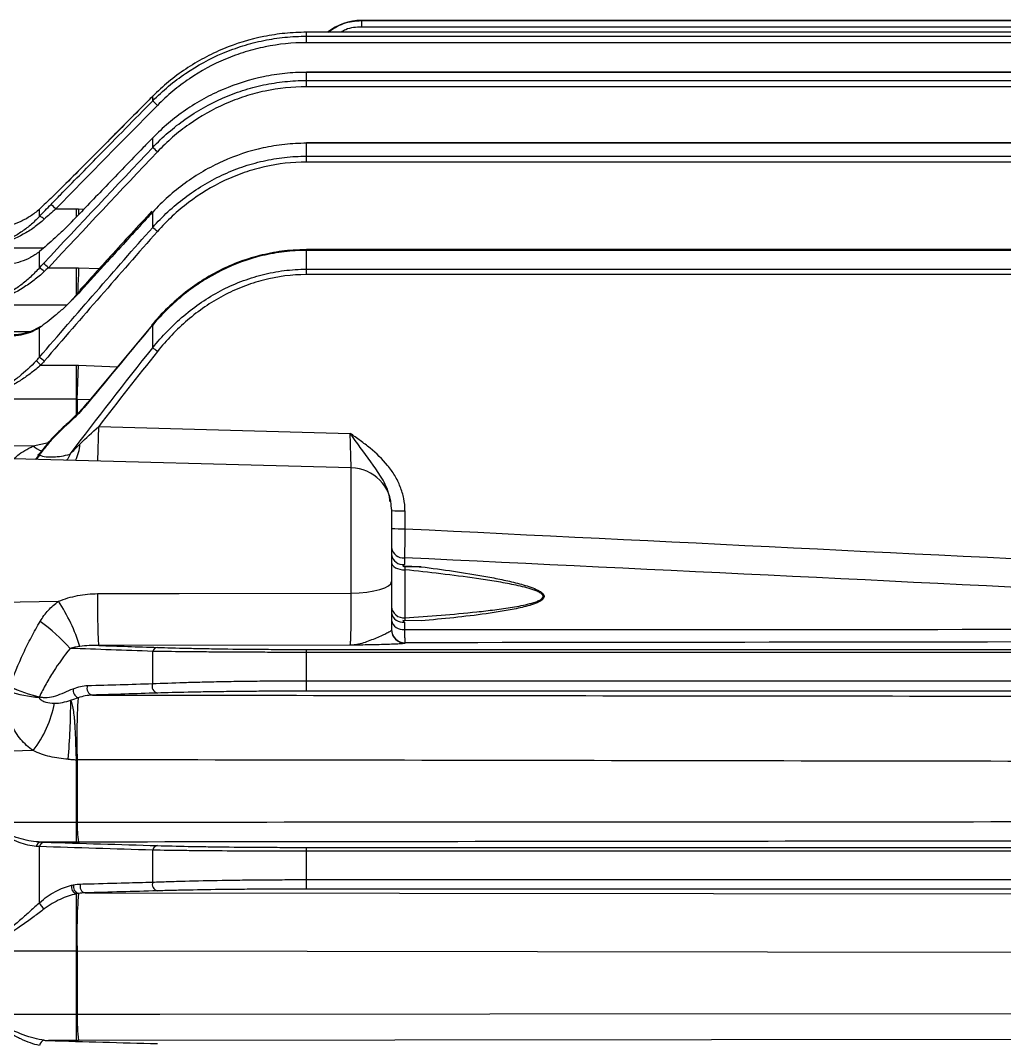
# Paper-space layout '_Back' of a CAD drawing. Header units: inches. Extents: x -13.8 to 10.2, y -6.3 to 9.3.
# Drawn here: x -5.754 to -1.227, y 1.938 to 6.63 of the extents above; entities that cross this region are included whole.
import ezdxf

# ---------------------------------------------------------------- set-up
doc = ezdxf.new("R2010")
doc.units = ezdxf.units.IN
doc.header["$MEASUREMENT"] = 0

psp = doc.layouts.new('_Back')

# ---------------------------------------------------------------- linework, layer by layer
at = {"color": 7, "linetype": 'Continuous', "lineweight": 25}
for p, q in [((-0.4673, 6.63), (-4.185, 6.63)), ((-4.185, 6.63), (-4.185, 6.5995)), ((-4.185, 6.6297), (-0.5246, 6.6297)), ((4.4384, 6.5756), (-4.4384, 6.5756)), ((-4.4384, 6.5274), (-4.4384, 6.5756)), ((4.4384, 6.5754), (-4.4384, 6.5754)), ((-0.5246, 6.5995), (-4.185, 6.5995)), ((-4.4384, 6.5572), (4.4384, 6.5572)), ((4.4384, 6.5274), (-4.4384, 6.5274)), ((4.4384, 6.3922), (-4.4384, 6.3922)), ((-4.4384, 6.3248), (-4.4384, 6.3922)), ((4.4384, 6.391), (-4.4384, 6.391)), ((-4.4384, 6.3537), (4.4384, 6.3537)), ((4.4384, 6.3248), (-4.4384, 6.3248)), ((-5.1454, 6.281), (-5.5446, 5.8797)), ((-5.1455, 6.2812), (-5.4249, 6.0002)), ((-5.1455, 6.2811), (-5.1456, 6.2812)), ((-5.1455, 6.2599), (-5.1455, 6.2811)), ((-5.1455, 6.0457), (-5.1455, 6.0895)), ((4.4384, 6.0675), (-4.4384, 6.0675)), ((-4.4384, 5.9784), (-4.4384, 6.0675)), ((4.4384, 6.0649), (-4.4384, 6.0649)), ((-4.4384, 6.0056), (4.4384, 6.0056)), ((4.4384, 5.9784), (-4.4384, 5.9784)), ((-5.5446, 5.8796), (-5.5447, 5.8798)), ((-5.6663, 5.7284), (-5.6663, 5.762)), ((-5.591, 5.7633), (-5.4972, 5.7633)), ((-5.1455, 5.6782), (-5.1455, 5.7485)), ((-5.5111, 5.7121), (-5.5194, 5.7035)), ((-5.5191, 5.7028), (-5.5194, 5.7034)), ((-5.6663, 5.4917), (-5.6663, 5.5668)), ((4.4384, 5.577), (-4.4384, 5.577)), ((-4.4384, 5.4608), (-4.4384, 5.577)), ((4.4384, 5.572), (-4.4384, 5.572)), ((-5.6253, 5.4925), (-5.4972, 5.4925)), ((-4.4384, 5.4857), (4.4384, 5.4857)), ((4.4384, 5.4608), (-4.4384, 5.4608)), ((-5.5097, 5.3532), (-5.5191, 5.3436)), ((-5.479, 5.386), (-5.5017, 5.3613)), ((-5.4788, 5.3857), (-5.4787, 5.3857)), ((-5.6663, 5.0812), (-5.6663, 5.2167)), ((-5.1467, 5.2305), (-5.4464, 4.8701)), ((-5.1455, 5.1244), (-5.1455, 5.2291)), ((-5.6605, 5.0451), (-5.4972, 5.0451)), ((-5.4972, 5.0451), (-5.4972, 4.8178)), ((-5.4928, 4.8872), (-5.4862, 5.0449)), ((-5.4972, 4.8873), (-5.844, 4.8873)), ((-5.447, 4.8706), (-5.4629, 4.8525)), ((-5.3939, 4.762), (-4.237, 4.7307)), ((-4.232, 4.5729), (-5.844, 4.6151)), ((-5.6663, 4.6309), (-5.6663, 4.6314)), ((-4.047, 4.3829), (-4.047, 4.0497)), ((-3.985, 4.3743), (-3.985, 4.292)), ((-3.9872, 4.1585), (-3.9872, 4.1271)), ((-3.9107, 4.1174), (-3.9949, 4.1195)), ((-3.985, 4.1031), (-3.985, 3.8822)), ((-5.844, 3.9544), (-5.579, 3.9585)), ((-3.9107, 3.8686), (-3.9949, 3.8707)), ((-3.9872, 3.8622), (-3.9872, 3.8283)), ((-4.237, 3.7562), (-5.3939, 3.7554)), ((-3.985, 3.7677), (-3.985, 3.7655)), ((-5.1455, 3.5798), (-5.1455, 3.7282)), ((-4.4384, 3.5452), (-4.4384, 3.7371)), ((-4.4384, 3.7371), (4.4384, 3.7371)), ((4.4384, 3.7235), (-4.4384, 3.7235)), ((-4.4384, 3.593), (4.4384, 3.593)), ((-5.6663, 3.5184), (-5.6663, 3.5192)), ((4.4384, 3.5452), (-4.4384, 3.5452)), ((-5.4972, 3.2296), (-5.4972, 2.8511)), ((-5.4928, 3.2296), (-5.4928, 2.943)), ((-5.844, 2.943), (-5.4972, 2.943)), ((-5.6663, 2.5721), (-5.6663, 2.8303)), ((-5.4972, 2.8511), (-5.6605, 2.8511)), ((-4.4384, 2.6349), (-4.4384, 2.8266)), ((-4.4384, 2.8266), (4.4384, 2.8266)), ((-5.1455, 2.6671), (-5.1455, 2.8137)), ((4.4384, 2.8088), (-4.4384, 2.8088)), ((-4.4384, 2.6784), (4.4384, 2.6784)), ((4.4384, 2.6349), (-4.4384, 2.6349)), ((-5.4972, 2.6124), (-5.4972, 1.9381)), ((-5.4558, 2.6173), (-0.4122, 2.6123)), ((-5.4972, 2.3492), (-5.844, 2.3492)), ((-5.4928, 2.3492), (-5.4928, 2.0595)), ((-5.844, 2.0594), (-5.4972, 2.0594)), ((-5.4972, 1.9381), (-5.6253, 1.9381)), ((-0.4122, 1.9431), (-5.4862, 1.9381))]:
    psp.add_line(p, q, dxfattribs=at)
at = {"color": 8, "linetype": 'Continuous', "lineweight": 25}
for p, q in [((-5.4972, 5.7633), (-5.4972, 5.7246)), ((-5.4862, 5.7631), (-5.4872, 5.7351)), ((-5.4862, 5.7631), (-5.4617, 5.7622)), ((-5.6488, 5.5823), (-5.844, 5.5823)), ((-5.4972, 5.4925), (-5.4972, 5.3651)), ((-5.4862, 5.4923), (-5.3906, 5.4887)), ((-5.5411, 5.3203), (-5.844, 5.3203)), ((-5.844, 5.1989), (-5.7099, 5.1989)), ((-5.4862, 5.0449), (-5.3073, 5.0374)), ((-5.4928, 4.8872), (-5.4928, 4.8221)), ((-5.4343, 4.8848), (-5.4928, 4.8872)), ((-5.3983, 4.6034), (-5.3939, 4.762)), ((-5.6951, 4.6735), (-5.6243, 4.6893)), ((-4.232, 3.9966), (-4.232, 4.5729))]:
    psp.add_line(p, q, dxfattribs=at)
at = {"color": 7, "linetype": 'Continuous', "lineweight": 25, "flags": 128}
for points in [[(-5.1455, 5.7485), (-5.1464, 5.7495), (-5.1464, 5.7496)], [(-5.5106, 5.7115), (-5.511, 5.712), (-5.511, 5.712)], [(-5.5191, 5.3412), (-5.5194, 5.343), (-5.5191, 5.3435)], [(-5.1455, 5.2291), (-5.1471, 5.2306), (-5.1473, 5.231)], [(-5.844, 4.6759), (-5.7939, 4.6751), (-5.6951, 4.6735)], [(-4.047, 4.1368), (-4.0458, 4.1303), (-4.0423, 4.1239), (-4.0366, 4.1181), (-4.0288, 4.113), (-4.0194, 4.1088), (-4.0087, 4.1057), (-3.9971, 4.1037), (-3.985, 4.1031)], [(-4.232, 3.9966), (-4.1957, 3.9979), (-4.1609, 4.001), (-4.1289, 4.006), (-4.1009, 4.0126), (-4.078, 4.0206), (-4.061, 4.0297), (-4.0505, 4.0395), (-4.047, 4.0497)], [(-5.3989, 3.9936), (-5.023, 3.9946), (-4.232, 3.9966)], [(-5.6951, 3.2719), (-5.7939, 3.2696), (-5.844, 3.2684)], [(-0.4188, 2.3419), (-0.7985, 2.3425), (-2.3174, 2.3447), (-5.4928, 2.3492)], [(-5.4928, 2.0595), (-5.1131, 2.0597), (-3.5942, 2.0605), (-0.4188, 2.0622)]]:
    psp.add_lwpolyline(points, dxfattribs=at)
at = {"color": 8, "linetype": 'Continuous', "lineweight": 25, "flags": 128}
for points in [[(-5.4862, 5.4923), (-5.4872, 5.4646), (-5.4883, 5.4376), (-5.4893, 5.4118), (-5.4902, 5.3879), (-5.4908, 5.3715)], [(-5.5094, 5.351), (-5.5098, 5.3526), (-5.5096, 5.3531)], [(-5.4777, 5.3845), (-5.4787, 5.3856), (-5.4788, 5.3857)], [(-5.4449, 4.8685), (-5.4466, 4.8701), (-5.4469, 4.8705)], [(-5.5112, 4.797), (-5.5115, 4.7998), (-5.5108, 4.8017), (-5.5106, 4.8019)], [(-5.6672, 4.6318), (-5.6808, 4.6159), (-5.6856, 4.6109)], [(-5.6668, 4.6308), (-5.6798, 4.6144), (-5.683, 4.6109)], [(-5.6663, 4.6309), (-5.6793, 4.6144), (-5.6826, 4.6108)], [(-5.5256, 4.6351), (-5.5364, 4.6144), (-5.5412, 4.6071)]]:
    psp.add_lwpolyline(points, dxfattribs=at)
at = {"color": 7, "linetype": 'Continuous', "lineweight": 25}
for centre, radius, start, end in [((-4.185, 6.38), 0.25, 90, 128.5122), ((-5.4894, 5.8763), 0.5152, 44.7625, 48.1268), ((-5.5481, 5.5846), 0.6121, 46.0875, 48.8715), ((-5.9632, 5.3928), 0.5251, 44.8688, 48.1654), ((-5.6763, 5.6865), 0.043, 42.1752, 76.5959), ((-5.5925, 5.1356), 0.703, 48.1596, 50.515), ((-5.7336, 5.3822), 0.1286, 46.044, 58.4264), ((-6.06, 5.0357), 0.6306, 46.4268, 49.1169), ((-5.6549, 5.2128), 0.012, 124.9567, 161.1857), ((-5.6125, 4.4965), 0.7825, 51.332, 53.3595), ((-6.1223, 4.5139), 0.7279, 48.9593, 51.209), ((-6.2069, 4.4806), 0.7856, 45.9319, 47.9976), ((-5.675, 4.6122), 0.021, 65.613, 68.2412), ((-4.237, 4.3829), 0.19, 0, 88.5), ((-4.0005, 4.9677), 0.5935, 265.5056, 271.4954), ((-4.0005, 4.8853), 0.5935, 265.5056, 271.4954), ((-3.9927, 4.2133), 0.0551, 189.6293, 275.7671), ((-3.9928, 4.1818), 0.055, 189.8945, 275.9202), ((-2.906, 3.9259), 2.4938, 178.4445, 183.922), ((-6.2527, 3.5119), 0.8083, 17.1761, 33.5427), ((-3.9896, 3.9397), 0.0577, 185.4475, 274.5677), ((-3.9939, 3.916), 0.0543, 192.2595, 277.1768), ((-6.1471, 3.1932), 0.829, 41.4372, 54.2703), ((-3.9941, 3.8821), 0.0542, 192.5788, 277.3321), ((-3.985, 3.8296), 0.062, 180.0098, 270.0098), ((-3.985, 3.8275), 0.062, 180.0098, 270.0098), ((-5.1212, 3.7211), 0.0253, 95.3814, 163.6921), ((-5.505, 4.2024), 0.702, 244.9935, 256.7173), ((-5.4161, 3.5579), 0.0316, 155.5428, 257.4691), ((-5.1166, 3.5672), 0.0315, 156.4409, 257.1833), ((-5.6181, 4.121), 0.6067, 251.7756, 265.3609), ((-5.506, 4.1994), 0.6996, 244.9674, 256.7123), ((-5.4715, 3.5504), 0.0401, 171.7155, 244.386), ((-6.1114, 3.5897), 0.5238, 322.6434, 348.9833), ((-5.6325, 3.5034), 0.037, 156.0156, 159.6613), ((-9.2723, 3.5361), 3.7505, 355.3531, 359.497), ((-2.4532, 3.3296), 3.0413, 176.5195, 181.8841), ((-5.0311, 2.9301), 0.4619, 178.3944, 189.8525), ((-5.6571, 2.8268), 0.0245, 97.9517, 169.2924), ((-5.6413, 2.8253), 0.0254, 96.8556, 168.8127), ((-5.1202, 2.8096), 0.0256, 97.4655, 170.7731), ((-5.4835, 2.6459), 0.0362, 169.7379, 247.7923), ((-5.4752, 2.647), 0.035, 167.8222, 249.7695), ((-5.4485, 2.6475), 0.0311, 160.3189, 256.3024), ((-5.1162, 2.657), 0.031, 160.9758, 256.212), ((-2.9292, 2.4286), 2.5649, 175.8498, 181.7729), ((-5.6095, 2.5929), 0.0605, 200.1201, 234.7683), ((-4.7551, 2.0389), 0.738, 178.4022, 187.8513), ((-5.6381, 1.9116), 0.0285, 102.7311, 171.3892)]:
    psp.add_arc(centre, radius, start, end, dxfattribs=at)
at = {"color": 8, "linetype": 'Continuous', "lineweight": 25}
for centre, radius, start, end in [((-5.6304, 4.7365), 0.0903, 224.26, 253.9447), ((-5.6726, 4.6923), 0.1925, 333.3755, 356.664)]:
    psp.add_arc(centre, radius, start, end, dxfattribs=at)
for points, knots in [([(-4.3399, 6.5756), (-4.3166, 6.5911), (-4.2696, 6.6223), (-4.2134, 6.6272), (-4.185, 6.6297)], [0, 0, 0, 0, 0.49581, 1, 1, 1, 1]), ([(-4.185, 6.5995), (-4.2102, 6.5983), (-4.2435, 6.5967), (-4.2714, 6.5798), (-4.2783, 6.5756)], [0, 0, 0, 0, 0.755304, 1, 1, 1, 1]), ([(-4.2326, 4.5729), (-4.2328, 4.5797), (-4.2333, 4.5967), (-4.2346, 4.6433), (-4.2359, 4.692), (-4.2368, 4.7219), (-4.237, 4.7307)], [0, 0, 0, 0, 0.215754, 0.539641, 0.863741, 1, 1, 1, 1]), ([(-4.0539, 4.417), (-4.0556, 4.4303), (-4.0609, 4.4722), (-4.1092, 4.5574), (-4.1659, 4.6321), (-4.2105, 4.6937), (-4.2246, 4.7134), (-4.2319, 4.7236), (-4.235, 4.7279), (-4.2363, 4.7298), (-4.2369, 4.7306), (-4.237, 4.7307)], [0, 0, 0, 0, 0.107974, 0.341185, 0.785829, 0.891302, 0.955878, 0.981464, 0.992171, 0.998514, 1, 1, 1, 1]), ([(-5.7835, 4.6135), (-5.7781, 4.6191), (-5.7593, 4.6387), (-5.7219, 4.659), (-5.6951, 4.6735)], [0, 0, 0, 0, 0.283495, 1, 1, 1, 1]), ([(-5.6572, 4.6484), (-5.6592, 4.6458), (-5.6624, 4.6417), (-5.6654, 4.6366), (-5.667, 4.6335), (-5.6671, 4.6322), (-5.6672, 4.6318)], [0, 0, 0, 0, 0.445691, 0.72127, 0.896518, 1, 1, 1, 1])]:
    psp.add_open_spline(points, degree=3, knots=knots, dxfattribs=at)
at = {"color": 7, "linetype": 'Continuous', "lineweight": 25}
for points, knots in [([(-4.4384, 6.5754), (-4.4713, 6.5754), (-4.5042, 6.5737), (-4.5696, 6.5672), (-4.6021, 6.5623), (-4.6979, 6.5431), (-4.76, 6.5242), (-4.8505, 6.4867), (-4.8804, 6.4725), (-4.9382, 6.4415), (-4.9663, 6.4246), (-5.0209, 6.388), (-5.0473, 6.3683), (-5.098, 6.3265), (-5.1223, 6.3044), (-5.1455, 6.2811)], [0, 0, 0, 0, 0.125, 0.125, 0.25, 0.25, 0.5, 0.5, 0.625, 0.625, 0.75, 0.75, 0.875, 0.875, 1, 1, 1, 1]), ([(-5.1455, 6.2599), (-5.1224, 6.2834), (-5.0981, 6.3057), (-5.0475, 6.3479), (-5.0212, 6.3677), (-4.9401, 6.4228), (-4.883, 6.4538), (-4.7926, 6.492), (-4.7615, 6.5034), (-4.6987, 6.5228), (-4.6668, 6.531), (-4.6023, 6.5441), (-4.5697, 6.549), (-4.5042, 6.5556), (-4.4714, 6.5572), (-4.4384, 6.5572)], [0, 0, 0, 0, 0.125, 0.125, 0.25, 0.25, 0.5, 0.5, 0.625, 0.625, 0.75, 0.75, 0.875, 0.875, 1, 1, 1, 1]), ([(-4.4384, 6.5274), (-4.5025, 6.5274), (-4.5656, 6.521), (-4.6586, 6.5022), (-4.6893, 6.4944), (-4.7502, 6.4756), (-4.7805, 6.4646), (-4.8684, 6.4276), (-4.9239, 6.3974), (-5.0028, 6.3439), (-5.0283, 6.3246), (-5.0775, 6.2836), (-5.1011, 6.2619), (-5.1236, 6.2391)], [0, 0, 0, 0, 0.25, 0.25, 0.375, 0.375, 0.5, 0.5, 0.75, 0.75, 0.875, 0.875, 1, 1, 1, 1]), ([(-4.4384, 6.391), (-4.4715, 6.391), (-4.5045, 6.3894), (-4.5702, 6.3826), (-4.6029, 6.3776), (-4.6991, 6.3578), (-4.7613, 6.3383), (-4.8518, 6.2997), (-4.8816, 6.2851), (-4.9394, 6.2533), (-4.9674, 6.2359), (-5.0218, 6.1985), (-5.0481, 6.1784), (-5.0984, 6.1358), (-5.1225, 6.1133), (-5.1455, 6.0895)], [0, 0, 0, 0, 0.125, 0.125, 0.25, 0.25, 0.5, 0.5, 0.625, 0.625, 0.75, 0.75, 0.875, 0.875, 1, 1, 1, 1]), ([(-5.1455, 6.0457), (-5.1226, 6.0697), (-5.0987, 6.0926), (-5.0486, 6.136), (-5.0224, 6.1565), (-4.9416, 6.2135), (-4.8846, 6.2458), (-4.7943, 6.2855), (-4.7633, 6.2973), (-4.7002, 6.3177), (-4.6682, 6.3262), (-4.6033, 6.3399), (-4.5704, 6.3451), (-4.5047, 6.3519), (-4.4716, 6.3537), (-4.4384, 6.3537)], [0, 0, 0, 0, 0.125, 0.125, 0.25, 0.25, 0.5, 0.5, 0.625, 0.625, 0.75, 0.75, 0.875, 0.875, 1, 1, 1, 1]), ([(-4.4384, 6.3248), (-4.503, 6.3248), (-4.5664, 6.318), (-4.6599, 6.2983), (-4.6908, 6.2901), (-4.7367, 6.2754), (-4.752, 6.27), (-4.7821, 6.2586), (-4.7969, 6.2525), (-4.8701, 6.2204), (-4.9255, 6.189), (-5.004, 6.1335), (-5.0295, 6.1135), (-5.0781, 6.0713), (-5.1014, 6.049), (-5.1236, 6.0256)], [0, 0, 0, 0, 0.25, 0.25, 0.375, 0.375, 0.4375, 0.4375, 0.5, 0.5, 0.75, 0.75, 0.875, 0.875, 1, 1, 1, 1]), ([(-5.613, 5.784), (-5.5985, 5.7988), (-5.584, 5.8135), (-5.5695, 5.8283), (-5.5117, 5.8873), (-5.4538, 5.9463), (-5.3958, 6.0052), (-5.3124, 6.0902), (-5.229, 6.1751), (-5.1455, 6.2599)], [0, 0, 0, 0, 0.0015748, 0.0015748, 0.0015748, 0.007874, 0.007874, 0.007874, 0.01694689, 0.01694689, 0.01694689, 0.01694689]), ([(-5.1455, 6.2811), (-5.1601, 6.2664), (-5.1746, 6.2518), (-5.1892, 6.2371), (-5.2475, 6.1785), (-5.3058, 6.1199), (-5.364, 6.0613), (-5.4242, 6.0007), (-5.4844, 5.9402), (-5.5446, 5.8796)], [0, 0, 0, 0, 0.0015748, 0.0015748, 0.0015748, 0.007874, 0.007874, 0.007874, 0.01438061, 0.01438061, 0.01438061, 0.01438061]), ([(-5.1455, 6.0895), (-5.1599, 6.0747), (-5.1742, 6.0598), (-5.1886, 6.045), (-5.2461, 5.9856), (-5.3035, 5.9261), (-5.3609, 5.8667), (-5.4109, 5.815), (-5.4608, 5.7632), (-5.5106, 5.7115)], [0, 0, 0, 0, 0.0015748, 0.0015748, 0.0015748, 0.007874, 0.007874, 0.007874, 0.01335208, 0.01335208, 0.01335208, 0.01335208]), ([(-4.4384, 6.0649), (-4.4718, 6.0649), (-4.5051, 6.0631), (-4.5714, 6.0559), (-4.6044, 6.0505), (-4.7014, 6.0294), (-4.7639, 6.0087), (-4.8543, 5.9679), (-4.8841, 5.9526), (-4.9417, 5.9191), (-4.9696, 5.9009), (-5.0506, 5.842), (-5.1002, 5.7976), (-5.1455, 5.7485)], [0, 0, 0, 0, 0.125, 0.125, 0.25, 0.25, 0.5, 0.5, 0.625, 0.625, 0.75, 0.75, 1, 1, 1, 1]), ([(-5.1455, 5.6782), (-5.1232, 5.7033), (-5.0997, 5.7273), (-5.0506, 5.7728), (-5.0248, 5.7944), (-4.9446, 5.855), (-4.8878, 5.8895), (-4.7975, 5.932), (-4.7665, 5.9447), (-4.7029, 5.9666), (-4.6707, 5.9759), (-4.6051, 5.9907), (-4.572, 5.9963), (-4.5055, 6.0038), (-4.472, 6.0056), (-4.4384, 6.0056)], [0, 0, 0, 0, 0.125, 0.125, 0.25, 0.25, 0.5, 0.5, 0.625, 0.625, 0.75, 0.75, 0.875, 0.875, 1, 1, 1, 1]), ([(-4.4384, 5.9784), (-4.5039, 5.9784), (-4.5681, 5.971), (-4.6625, 5.9496), (-4.6937, 5.9407), (-4.7555, 5.9193), (-4.7856, 5.907), (-4.8734, 5.8655), (-4.9286, 5.8319), (-5.0065, 5.7727), (-5.0315, 5.7516), (-5.0792, 5.7072), (-5.1019, 5.6839), (-5.1236, 5.6594)], [0, 0, 0, 0, 0.25, 0.25, 0.375, 0.375, 0.5, 0.5, 0.75, 0.75, 0.875, 0.875, 1, 1, 1, 1]), ([(-5.5446, 5.8796), (-5.5653, 5.8588), (-5.586, 5.8383), (-5.6267, 5.799), (-5.6467, 5.7801), (-5.6663, 5.762)], [0, 0, 0, 0, 0.5, 0.5, 1, 1, 1, 1]), ([(-5.6663, 5.762), (-5.6798, 5.7497), (-5.6936, 5.739), (-5.7222, 5.7203), (-5.7369, 5.7123), (-5.767, 5.6986), (-5.7823, 5.6929), (-5.813, 5.6839), (-5.8284, 5.6804), (-5.844, 5.678)], [0, 0, 0, 0, 0.25, 0.25, 0.5, 0.5, 0.75, 0.75, 1, 1, 1, 1]), ([(-5.6663, 5.7284), (-5.6798, 5.7139), (-5.6936, 5.7007), (-5.7222, 5.6765), (-5.7369, 5.6655), (-5.767, 5.6454), (-5.7823, 5.6363), (-5.813, 5.6204), (-5.8284, 5.6134), (-5.844, 5.6073)], [0, 0, 0, 0, 0.25, 0.25, 0.5, 0.5, 0.75, 0.75, 1, 1, 1, 1]), ([(-5.1492, 5.7522), (-5.2128, 5.6835), (-5.3243, 5.5629), (-5.4341, 5.4406), (-5.4814, 5.3881)], [0, 0, 0, 0, 0.569846, 1, 1, 1, 1]), ([(-5.1455, 5.7485), (-5.1595, 5.7333), (-5.1734, 5.7181), (-5.1874, 5.7028), (-5.2432, 5.6419), (-5.299, 5.5809), (-5.3547, 5.5198), (-5.3957, 5.4748), (-5.4368, 5.4297), (-5.4777, 5.3845)], [0, 0, 0, 0, 0.0015748, 0.0015748, 0.0015748, 0.00787401, 0.00787401, 0.00787401, 0.0125202, 0.0125202, 0.0125202, 0.0125202]), ([(-5.6444, 5.7154), (-5.6595, 5.7015), (-5.6752, 5.6889), (-5.7074, 5.6659), (-5.7239, 5.6556), (-5.7747, 5.6274), (-5.8091, 5.613), (-5.844, 5.6021)], [0, 0, 0, 0, 0.25, 0.25, 0.5, 0.5, 1, 1, 1, 1]), ([(-5.5191, 5.7028), (-5.5314, 5.6901), (-5.5439, 5.6777), (-5.5688, 5.6534), (-5.5813, 5.6415), (-5.6184, 5.6073), (-5.6426, 5.5861), (-5.6663, 5.5668)], [0, 0, 0, 0, 0.25, 0.25, 0.5, 0.5, 1, 1, 1, 1]), ([(-5.6663, 5.5668), (-5.6798, 5.556), (-5.6936, 5.547), (-5.7222, 5.5318), (-5.7369, 5.5256), (-5.767, 5.5157), (-5.7823, 5.512), (-5.813, 5.5068), (-5.8284, 5.5053), (-5.844, 5.5049)], [0, 0, 0, 0, 0.25, 0.25, 0.5, 0.5, 0.75, 0.75, 1, 1, 1, 1]), ([(-4.4384, 5.5741), (-4.4587, 5.5742), (-4.5139, 5.5745), (-4.6038, 5.5612), (-4.7062, 5.5357), (-4.8051, 5.4978), (-4.8982, 5.4485), (-4.9861, 5.3886), (-5.0674, 5.3178), (-5.1222, 5.2635), (-5.1466, 5.2312), (-5.1488, 5.2283)], [0, 0, 0, 0, 0.074557, 0.202841, 0.332069, 0.46165, 0.590862, 0.718238, 0.851058, 0.986969, 1, 1, 1, 1]), ([(-4.4384, 5.572), (-4.4724, 5.572), (-4.5063, 5.57), (-4.5737, 5.562), (-4.6073, 5.556), (-4.7058, 5.5324), (-4.7686, 5.5094), (-4.8439, 5.4722), (-4.8588, 5.4643), (-4.8883, 5.4477), (-4.9029, 5.4389), (-4.9459, 5.4115), (-4.9735, 5.3917), (-5.0532, 5.3283), (-5.1016, 5.281), (-5.1455, 5.2291)], [0, 0, 0, 0, 0.125, 0.125, 0.25, 0.25, 0.5, 0.5, 0.5625, 0.5625, 0.625, 0.625, 0.75, 0.75, 1, 1, 1, 1]), ([(-5.6663, 5.4917), (-5.6798, 5.4767), (-5.6936, 5.4627), (-5.7222, 5.4365), (-5.7369, 5.4243), (-5.767, 5.4016), (-5.7823, 5.3911), (-5.813, 5.3721), (-5.8284, 5.3635), (-5.844, 5.3558)], [0, 0, 0, 0, 0.25, 0.25, 0.5, 0.5, 0.75, 0.75, 1, 1, 1, 1]), ([(-5.6444, 5.4747), (-5.6595, 5.4603), (-5.6752, 5.447), (-5.7074, 5.4224), (-5.7239, 5.411), (-5.7747, 5.3794), (-5.8091, 5.3622), (-5.844, 5.3484)], [0, 0, 0, 0, 0.25, 0.25, 0.5, 0.5, 1, 1, 1, 1]), ([(-5.1455, 5.1244), (-5.1025, 5.1781), (-5.0551, 5.2273), (-4.9765, 5.2936), (-4.9491, 5.3145), (-4.8926, 5.3528), (-4.8634, 5.3703), (-4.8033, 5.4021), (-4.7723, 5.4163), (-4.7243, 5.4349), (-4.708, 5.4406), (-4.6752, 5.4511), (-4.6587, 5.4559), (-4.6087, 5.4686), (-4.5749, 5.475), (-4.507, 5.4835), (-4.4728, 5.4857), (-4.4384, 5.4857)], [0, 0, 0, 0, 0.25, 0.25, 0.375, 0.375, 0.5, 0.5, 0.625, 0.625, 0.6875, 0.6875, 0.75, 0.75, 0.875, 0.875, 1, 1, 1, 1]), ([(-4.4384, 5.4608), (-4.5055, 5.4608), (-4.5711, 5.4524), (-4.6513, 5.4318), (-4.6673, 5.4272), (-4.699, 5.417), (-4.7148, 5.4114), (-4.7615, 5.3932), (-4.7917, 5.3793), (-4.8501, 5.3482), (-4.8784, 5.331), (-4.9333, 5.2934), (-4.9599, 5.273), (-5.0361, 5.208), (-5.082, 5.1599), (-5.1236, 5.1075)], [0, 0, 0, 0, 0.25, 0.25, 0.3125, 0.3125, 0.375, 0.375, 0.5, 0.5, 0.625, 0.625, 0.75, 0.75, 1, 1, 1, 1]), ([(-5.5017, 5.3613), (-5.5022, 5.3607), (-5.5048, 5.3578), (-5.5076, 5.3553), (-5.5097, 5.3533)], [0, 0, 0, 0, 0.208234, 1, 1, 1, 1]), ([(-5.5191, 5.3412), (-5.5314, 5.3288), (-5.5439, 5.3169), (-5.5688, 5.2939), (-5.5813, 5.2828), (-5.6184, 5.2515), (-5.6426, 5.2328), (-5.6663, 5.2167)], [0, 0, 0, 0, 0.25, 0.25, 0.5, 0.5, 1, 1, 1, 1]), ([(-5.6663, 5.2167), (-5.6798, 5.2078), (-5.6936, 5.2008), (-5.7222, 5.1896), (-5.7369, 5.1855), (-5.767, 5.1798), (-5.7823, 5.1782), (-5.813, 5.1772), (-5.8284, 5.1778), (-5.844, 5.1794)], [0, 0, 0, 0, 0.25, 0.25, 0.5, 0.5, 0.75, 0.75, 1, 1, 1, 1]), ([(-5.6618, 5.2227), (-5.6752, 5.2149), (-5.7034, 5.1984), (-5.7497, 5.1854), (-5.7831, 5.1836), (-5.7993, 5.1827)], [0, 0, 0, 0, 0.31714, 0.669648, 1, 1, 1, 1]), ([(-5.6812, 5.0644), (-5.7064, 5.0376), (-5.7328, 5.0135), (-5.7738, 4.9805), (-5.7878, 4.97), (-5.8158, 4.9505), (-5.8299, 4.9414), (-5.844, 4.9329)], [0, 0, 0, 0, 0.5, 0.5, 0.75, 0.75, 1, 1, 1, 1]), ([(-5.6605, 5.0451), (-5.6748, 5.0323), (-5.6893, 5.0203), (-5.719, 4.9976), (-5.7342, 4.9868), (-5.7651, 4.9665), (-5.7808, 4.9569), (-5.8123, 4.9392), (-5.8281, 4.931), (-5.844, 4.9235)], [0, 0, 0, 0, 0.25, 0.25, 0.5, 0.5, 0.75, 0.75, 1, 1, 1, 1]), ([(-5.4629, 4.8525), (-5.4688, 4.8456), (-5.4841, 4.8275), (-5.5007, 4.8119), (-5.5109, 4.8022)], [0, 0, 0, 0, 0.3838888, 1, 1, 1, 1]), ([(-5.5112, 4.797), (-5.5382, 4.771), (-5.5658, 4.7471), (-5.6058, 4.7062), (-5.6187, 4.6919), (-5.6432, 4.6624), (-5.655, 4.6471), (-5.6663, 4.6314)], [0, 0, 0, 0, 0.5, 0.5, 0.75, 0.75, 1, 1, 1, 1]), ([(-5.5109, 4.8021), (-5.517, 4.7961), (-5.5411, 4.7726), (-5.5803, 4.7377), (-5.6238, 4.6916), (-5.6467, 4.6617), (-5.657, 4.6483)], [0, 0, 0, 0, 0.123557, 0.480479, 0.766805, 1, 1, 1, 1]), ([(-3.985, 4.3743), (-3.985, 4.3935), (-3.9869, 4.4124), (-3.9924, 4.4402), (-3.9947, 4.4494), (-4.0001, 4.4676), (-4.0032, 4.4767), (-4.0138, 4.5033), (-4.0223, 4.5203), (-4.0418, 4.5529), (-4.0529, 4.5685), (-4.0889, 4.6128), (-4.1163, 4.6387), (-4.1602, 4.6747), (-4.1753, 4.6863), (-4.1983, 4.7031), (-4.206, 4.7087), (-4.2215, 4.7198), (-4.2293, 4.7253), (-4.237, 4.7307)], [0, 0, 0, 0, 0.125, 0.125, 0.1875, 0.1875, 0.25, 0.25, 0.375, 0.375, 0.5, 0.5, 0.75, 0.75, 0.875, 0.875, 0.9375, 0.9375, 1, 1, 1, 1]), ([(-5.6561, 4.651), (-5.6585, 4.6476), (-5.6645, 4.6393), (-5.672, 4.6325), (-5.6753, 4.63), (-5.6746, 4.6305), (-5.6746, 4.6305)], [0, 0, 0, 0, 0.262627, 0.655789, 0.953367, 1, 1, 1, 1]), ([(-5.5256, 4.6351), (-5.5182, 4.6428), (-5.5107, 4.6505), (-5.4957, 4.6658), (-5.4881, 4.6735), (-5.4805, 4.6811)], [0, 0, 0, 0, 0.5, 0.5, 1, 1, 1, 1]), ([(-5.6672, 4.6318), (-5.6672, 4.6316), (-5.6672, 4.6314), (-5.6672, 4.6312), (-5.6672, 4.631), (-5.6671, 4.6309), (-5.6669, 4.6308), (-5.6669, 4.6308), (-5.6668, 4.6308), (-5.6668, 4.6308)], [0, 0, 0, 0, 0.00002793779, 0.00002793779, 0.00002793779, 0.00005642103, 0.00005642103, 0.00005642103, 0.00006631819, 0.00006631819, 0.00006631819, 0.00006631819]), ([(-5.6663, 4.6309), (-5.657, 4.6273), (-5.6469, 4.6249), (-5.6254, 4.6222), (-5.614, 4.6218), (-5.5785, 4.6233), (-5.5528, 4.6278), (-5.5256, 4.6351)], [0, 0, 0, 0, 0.25, 0.25, 0.5, 0.5, 1, 1, 1, 1]), ([(-3.985, 4.292), (-3.9854, 4.2666), (-3.9858, 4.2424), (-3.9864, 4.2077), (-3.9865, 4.1968), (-3.9869, 4.1766), (-3.987, 4.1671), (-3.9872, 4.1585)], [0, 0, 0, 0, 0.5, 0.5, 0.75, 0.75, 1, 1, 1, 1]), ([(-3.985, 3.8822), (-3.9297, 3.8859), (-3.8744, 3.89), (-3.7641, 3.8991), (-3.709, 3.9041), (-3.6267, 3.9129), (-3.5993, 3.916), (-3.5447, 3.923), (-3.5175, 3.9269), (-3.4771, 3.9336), (-3.4637, 3.936), (-3.4371, 3.9413), (-3.4239, 3.9443), (-3.4044, 3.9494), (-3.3979, 3.9512), (-3.3853, 3.9553), (-3.3791, 3.9575), (-3.3673, 3.9626), (-3.3615, 3.9655), (-3.3546, 3.971), (-3.3525, 3.973), (-3.3498, 3.9776), (-3.3492, 3.9801), (-3.35, 3.9852), (-3.3514, 3.9875), (-3.3552, 3.9919), (-3.3575, 3.9938), (-3.3626, 3.9973), (-3.3654, 3.9989), (-3.3711, 4.0019), (-3.374, 4.0033), (-3.3889, 4.0098), (-3.4015, 4.0139), (-3.4272, 4.0214), (-3.4404, 4.0247), (-3.4669, 4.0309), (-3.4802, 4.0337), (-3.5204, 4.0418), (-3.5475, 4.0466), (-3.6017, 4.0555), (-3.6289, 4.0596), (-3.7107, 4.0713), (-3.7655, 4.0783), (-3.8751, 4.0913), (-3.93, 4.0974), (-3.985, 4.1031)], [0, 0, 0, 0, 0.125, 0.125, 0.25, 0.25, 0.3125, 0.3125, 0.375, 0.375, 0.40625, 0.40625, 0.4375, 0.4375, 0.453125, 0.453125, 0.46875, 0.46875, 0.484375, 0.484375, 0.492188, 0.492188, 0.5, 0.5, 0.507813, 0.507813, 0.515625, 0.515625, 0.523438, 0.523438, 0.53125, 0.53125, 0.5625, 0.5625, 0.59375, 0.59375, 0.625, 0.625, 0.6875, 0.6875, 0.75, 0.75, 0.875, 0.875, 1, 1, 1, 1]), ([(-3.9107, 4.1174), (-3.8609, 4.1109), (-3.8112, 4.104), (-3.712, 4.0893), (-3.6626, 4.0814), (-3.5888, 4.0681), (-3.5643, 4.0634), (-3.5156, 4.0532), (-3.4914, 4.0478), (-3.4555, 4.0385), (-3.4437, 4.0353), (-3.4202, 4.0282), (-3.4087, 4.0244), (-3.3865, 4.0158), (-3.3756, 4.0112), (-3.3609, 4.0024), (-3.3562, 3.9991), (-3.3505, 3.9934), (-3.3488, 3.9914), (-3.3463, 3.9872), (-3.3455, 3.9849), (-3.3449, 3.9804), (-3.3452, 3.9781), (-3.3469, 3.9737), (-3.3482, 3.9716), (-3.3531, 3.9658), (-3.3575, 3.9625), (-3.3671, 3.9566), (-3.3722, 3.9541), (-3.3829, 3.9494), (-3.3884, 3.9473), (-3.4054, 3.9413), (-3.417, 3.9379), (-3.4405, 3.9316), (-3.4524, 3.9288), (-3.4883, 3.921), (-3.5127, 3.9165), (-3.5617, 3.9083), (-3.5864, 3.9046), (-3.6607, 3.8942), (-3.7105, 3.8884), (-3.8105, 3.8778), (-3.8606, 3.873), (-3.9107, 3.8686)], [0, 0, 0, 0, 0.125, 0.125, 0.25, 0.25, 0.3125, 0.3125, 0.375, 0.375, 0.40625, 0.40625, 0.4375, 0.4375, 0.46875, 0.46875, 0.484375, 0.484375, 0.492187, 0.492187, 0.5, 0.5, 0.507813, 0.507813, 0.515625, 0.515625, 0.53125, 0.53125, 0.546875, 0.546875, 0.5625, 0.5625, 0.59375, 0.59375, 0.625, 0.625, 0.6875, 0.6875, 0.75, 0.75, 0.875, 0.875, 1, 1, 1, 1]), ([(-4.047, 4.0497), (-4.047, 4.0315), (-4.047, 4.0131), (-4.047, 3.9757), (-4.047, 3.9568), (-4.047, 3.9193), (-4.047, 3.9007), (-4.047, 3.8638), (-4.047, 3.8454), (-4.047, 3.8275)], [0, 0, 0, 0, 0.25, 0.25, 0.5, 0.5, 0.75, 0.75, 1, 1, 1, 1]), ([(-5.579, 3.9585), (-5.5505, 3.9701), (-5.521, 3.9787), (-5.4604, 3.9905), (-5.4298, 3.9935), (-5.3989, 3.9936)], [0, 0, 0, 0, 0.5, 0.5, 1, 1, 1, 1]), ([(-4.237, 3.7562), (-4.2366, 3.7565), (-4.2362, 3.7586), (-4.2356, 3.764), (-4.2355, 3.7662), (-4.2351, 3.7714), (-4.2349, 3.7743), (-4.2346, 3.7809), (-4.2344, 3.7846), (-4.2341, 3.7927), (-4.2339, 3.7971), (-4.2334, 3.8111), (-4.2332, 3.8215), (-4.2328, 3.8389), (-4.2327, 3.845), (-4.2325, 3.8574), (-4.2324, 3.8638), (-4.2322, 3.8834), (-4.232, 3.8974), (-4.2319, 3.9255), (-4.2318, 3.9397), (-4.2319, 3.9685), (-4.2319, 3.9827), (-4.232, 3.9966)], [0, 0, 0, 0, 0.125, 0.125, 0.1875, 0.1875, 0.25, 0.25, 0.3125, 0.3125, 0.375, 0.375, 0.5, 0.5, 0.5625, 0.5625, 0.625, 0.625, 0.75, 0.75, 0.875, 0.875, 1, 1, 1, 1]), ([(-5.6629, 3.8662), (-5.6522, 3.8846), (-5.6396, 3.9013), (-5.6116, 3.932), (-5.5961, 3.9459), (-5.579, 3.9585)], [0, 0, 0, 0, 0.5, 0.5, 1, 1, 1, 1]), ([(-5.8018, 3.5662), (-5.7842, 3.6185), (-5.7634, 3.6696), (-5.7285, 3.7446), (-5.7162, 3.7693), (-5.6904, 3.8183), (-5.6769, 3.8425), (-5.6629, 3.8662)], [0, 0, 0, 0, 0.5, 0.5, 0.75, 0.75, 1, 1, 1, 1]), ([(-4.047, 3.8275), (-4.047, 3.8253), (-4.049, 3.8229), (-4.0561, 3.8176), (-4.0613, 3.8146), (-4.0741, 3.8082), (-4.0817, 3.8047), (-4.0984, 3.7973), (-4.1075, 3.7933), (-4.1359, 3.7814), (-4.1562, 3.7733), (-4.1865, 3.7641), (-4.1966, 3.7615), (-4.2118, 3.7587), (-4.2168, 3.7579), (-4.2269, 3.7567), (-4.232, 3.7564), (-4.237, 3.7562)], [0, 0, 0, 0, 0.125, 0.125, 0.25, 0.25, 0.375, 0.375, 0.5, 0.5, 0.75, 0.75, 0.875, 0.875, 0.9375, 0.9375, 1, 1, 1, 1]), ([(-3.9872, 3.8283), (-3.987, 3.819), (-3.9869, 3.8107), (-3.9865, 3.7961), (-3.9864, 3.7897), (-3.986, 3.7793), (-3.9858, 3.7753), (-3.9854, 3.7696), (-3.9852, 3.768), (-3.985, 3.7677)], [0, 0, 0, 0, 0.25, 0.25, 0.5, 0.5, 0.75, 0.75, 1, 1, 1, 1]), ([(-3.985, 3.7655), (-3.985, 3.765), (-3.9869, 3.7645), (-3.9924, 3.7638), (-3.9947, 3.7635), (-4.0001, 3.7631), (-4.0032, 3.7628), (-4.0138, 3.7621), (-4.0223, 3.7617), (-4.0418, 3.7608), (-4.0529, 3.7604), (-4.0889, 3.7593), (-4.1163, 3.7586), (-4.1602, 3.7576), (-4.1753, 3.7573), (-4.1983, 3.7569), (-4.206, 3.7567), (-4.2215, 3.7565), (-4.2293, 3.7563), (-4.237, 3.7562)], [0, 0, 0, 0, 0.125, 0.125, 0.1875, 0.1875, 0.25, 0.25, 0.375, 0.375, 0.5, 0.5, 0.75, 0.75, 0.875, 0.875, 0.9375, 0.9375, 1, 1, 1, 1]), ([(-5.5256, 3.7419), (-5.5529, 3.7076), (-5.5785, 3.672), (-5.614, 3.6165), (-5.6254, 3.5976), (-5.6469, 3.5589), (-5.657, 3.5391), (-5.6663, 3.5192)], [0, 0, 0, 0, 0.5, 0.5, 0.75, 0.75, 1, 1, 1, 1]), ([(-5.4805, 3.7506), (-5.4881, 3.7496), (-5.4957, 3.7485), (-5.5107, 3.7457), (-5.5182, 3.7441), (-5.5256, 3.7419)], [0, 0, 0, 0, 0.5, 0.5, 1, 1, 1, 1]), ([(-4.4384, 3.7235), (-4.4729, 3.7235), (-4.5072, 3.7235), (-4.5753, 3.7236), (-4.6094, 3.7237), (-4.7088, 3.724), (-4.7719, 3.7244), (-4.8622, 3.725), (-4.8917, 3.7252), (-4.9487, 3.7258), (-4.9762, 3.726), (-5.0549, 3.7269), (-5.1024, 3.7275), (-5.1455, 3.7282)], [0, 0, 0, 0, 0.125, 0.125, 0.25, 0.25, 0.5, 0.5, 0.625, 0.625, 0.75, 0.75, 1, 1, 1, 1]), ([(-5.1236, 3.7463), (-5.082, 3.7449), (-5.0362, 3.7437), (-4.9607, 3.742), (-4.9343, 3.7415), (-4.893, 3.7407), (-4.8789, 3.7405), (-4.8504, 3.74), (-4.836, 3.7398), (-4.7629, 3.7388), (-4.7016, 3.7382), (-4.6048, 3.7375), (-4.5717, 3.7373), (-4.5054, 3.7371), (-4.472, 3.7371), (-4.4384, 3.7371)], [0, 0, 0, 0, 0.25, 0.25, 0.375, 0.375, 0.4375, 0.4375, 0.5, 0.5, 0.75, 0.75, 0.875, 0.875, 1, 1, 1, 1]), ([(-5.1455, 3.5798), (-5.1016, 3.5818), (-5.0533, 3.5836), (-4.9737, 3.5861), (-4.9461, 3.5868), (-4.8895, 3.5882), (-4.8603, 3.5889), (-4.8001, 3.59), (-4.7692, 3.5905), (-4.7053, 3.5914), (-4.6728, 3.5918), (-4.6067, 3.5924), (-4.5733, 3.5926), (-4.5062, 3.5929), (-4.4724, 3.593), (-4.4384, 3.593)], [0, 0, 0, 0, 0.25, 0.25, 0.375, 0.375, 0.5, 0.5, 0.625, 0.625, 0.75, 0.75, 0.875, 0.875, 1, 1, 1, 1]), ([(-5.6951, 3.2719), (-5.7167, 3.2866), (-5.7355, 3.3038), (-5.7599, 3.3332), (-5.7674, 3.3436), (-5.7809, 3.3654), (-5.7868, 3.3767), (-5.7971, 3.4003), (-5.8015, 3.4127), (-5.8083, 3.438), (-5.8108, 3.4509), (-5.8138, 3.4774), (-5.8142, 3.4909), (-5.8128, 3.5178), (-5.811, 3.5313), (-5.8079, 3.5447)], [0, 0, 0, 0, 0.25, 0.25, 0.375, 0.375, 0.5, 0.5, 0.625, 0.625, 0.75, 0.75, 0.875, 0.875, 1, 1, 1, 1]), ([(-5.6663, 3.5184), (-5.6605, 3.5175), (-5.6547, 3.5168), (-5.6426, 3.5161), (-5.6364, 3.5161), (-5.6177, 3.5174), (-5.6048, 3.52), (-5.5654, 3.532), (-5.538, 3.5459), (-5.5112, 3.5562)], [0, 0, 0, 0, 0.125, 0.125, 0.25, 0.25, 0.5, 0.5, 1, 1, 1, 1]), ([(-4.4384, 3.5452), (-4.5046, 3.5452), (-4.5694, 3.545), (-4.6647, 3.5444), (-4.6962, 3.5441), (-4.7583, 3.5435), (-4.7884, 3.5432), (-4.8469, 3.5424), (-4.8752, 3.542), (-4.9303, 3.5411), (-4.957, 3.5406), (-5.0343, 3.539), (-5.0811, 3.5378), (-5.1236, 3.5364)], [0, 0, 0, 0, 0.25, 0.25, 0.375, 0.375, 0.5, 0.5, 0.625, 0.625, 0.75, 0.75, 1, 1, 1, 1]), ([(-5.6668, 3.5185), (-5.6669, 3.5183), (-5.667, 3.518), (-5.6671, 3.5178), (-5.6672, 3.5174), (-5.6672, 3.5171), (-5.6672, 3.5168), (-5.6672, 3.5166), (-5.6672, 3.5164), (-5.6672, 3.5163)], [0, 0, 0, 0, 0.00002203897, 0.00002203897, 0.00002203897, 0.00004890521, 0.00004890521, 0.00004890521, 0.00006610353, 0.00006610353, 0.00006610353, 0.00006610353]), ([(-5.6672, 3.5163), (-5.6672, 3.5152), (-5.667, 3.5144), (-5.6663, 3.5127), (-5.6659, 3.512), (-5.6645, 3.51), (-5.6634, 3.5089), (-5.66, 3.5057), (-5.6574, 3.504), (-5.6493, 3.4993), (-5.6434, 3.4969), (-5.6249, 3.4912), (-5.6116, 3.4895), (-5.5973, 3.4896)], [0, 0, 0, 0, 0.03125, 0.03125, 0.0625, 0.0625, 0.125, 0.125, 0.25, 0.25, 0.5, 0.5, 1, 1, 1, 1]), ([(-5.5973, 3.4896), (-5.5852, 3.4897), (-5.5727, 3.491), (-5.5473, 3.4958), (-5.5345, 3.4993), (-5.522, 3.5032)], [0, 0, 0, 0, 0.5, 0.5, 1, 1, 1, 1]), ([(-5.522, 3.5032), (-5.5196, 3.4968), (-5.5174, 3.4892), (-5.5134, 3.472), (-5.5116, 3.4622), (-5.5086, 3.4412), (-5.5073, 3.43), (-5.5056, 3.4121), (-5.5051, 3.4059), (-5.5042, 3.3934), (-5.5038, 3.3871), (-5.5027, 3.3679), (-5.5021, 3.3548), (-5.501, 3.3283), (-5.5006, 3.3152), (-5.4998, 3.2893), (-5.4994, 3.2764), (-5.4987, 3.2582), (-5.4984, 3.2523), (-5.4978, 3.2407), (-5.4975, 3.235), (-5.4972, 3.2296)], [0, 0, 0, 0, 0.125, 0.125, 0.25, 0.25, 0.375, 0.375, 0.4375, 0.4375, 0.5, 0.5, 0.625, 0.625, 0.75, 0.75, 0.875, 0.875, 0.9375, 0.9375, 1, 1, 1, 1]), ([(-5.5342, 3.2323), (-5.5484, 3.233), (-5.5625, 3.2343), (-5.5905, 3.2382), (-5.6044, 3.2409), (-5.6449, 3.2507), (-5.6707, 3.2598), (-5.6951, 3.2719)], [0, 0, 0, 0, 0.25, 0.25, 0.5, 0.5, 1, 1, 1, 1]), ([(-5.5342, 3.2323), (-5.5287, 3.232), (-5.5233, 3.2316), (-5.5178, 3.2311), (-5.5125, 3.2307), (-5.5072, 3.2303), (-5.5019, 3.2299), (-5.5005, 3.2298), (-5.4992, 3.2297), (-5.4979, 3.2296), (-5.4976, 3.2296), (-5.4974, 3.2296), (-5.4972, 3.2296)], [0, 0, 0, 0, 0.0004183573, 0.0004183573, 0.0004183573, 0.0008246311, 0.0008246311, 0.0008246311, 0.0009261971, 0.0009261971, 0.0009261971, 0.0009440298, 0.0009440298, 0.0009440298, 0.0009440298]), ([(-5.6605, 2.8511), (-5.6748, 2.8514), (-5.6893, 2.853), (-5.719, 2.858), (-5.7342, 2.8615), (-5.7651, 2.87), (-5.7808, 2.8751), (-5.8123, 2.8864), (-5.8281, 2.8926), (-5.844, 2.8993)], [0, 0, 0, 0, 0.25, 0.25, 0.5, 0.5, 0.75, 0.75, 1, 1, 1, 1]), ([(-5.6812, 2.8313), (-5.7064, 2.833), (-5.7328, 2.8397), (-5.7738, 2.8546), (-5.7878, 2.8604), (-5.8158, 2.8732), (-5.8299, 2.8802), (-5.844, 2.8878)], [0, 0, 0, 0, 0.5, 0.5, 0.75, 0.75, 1, 1, 1, 1]), ([(-5.1236, 2.835), (-5.0802, 2.8337), (-5.0329, 2.8325), (-4.9558, 2.831), (-4.9291, 2.8305), (-4.8874, 2.8299), (-4.8732, 2.8296), (-4.8445, 2.8292), (-4.83, 2.829), (-4.7568, 2.8281), (-4.696, 2.8276), (-4.6011, 2.827), (-4.5687, 2.8269), (-4.5038, 2.8267), (-4.4711, 2.8266), (-4.4384, 2.8266)], [0, 0, 0, 0, 0.25, 0.25, 0.375, 0.375, 0.4375, 0.4375, 0.5, 0.5, 0.75, 0.75, 0.875, 0.875, 1, 1, 1, 1]), ([(-4.4384, 2.8088), (-4.4721, 2.8088), (-4.5056, 2.8088), (-4.5723, 2.8089), (-4.6056, 2.809), (-4.7032, 2.8093), (-4.7658, 2.8097), (-4.8412, 2.8102), (-4.8561, 2.8103), (-4.8856, 2.8106), (-4.9003, 2.8107), (-4.9434, 2.8111), (-4.9712, 2.8114), (-5.0517, 2.8123), (-5.1008, 2.813), (-5.1455, 2.8137)], [0, 0, 0, 0, 0.125, 0.125, 0.25, 0.25, 0.5, 0.5, 0.5625, 0.5625, 0.625, 0.625, 0.75, 0.75, 1, 1, 1, 1]), ([(-5.1455, 2.6671), (-5.1229, 2.668), (-5.0992, 2.6688), (-5.0495, 2.6704), (-5.0234, 2.6712), (-4.9429, 2.6733), (-4.886, 2.6745), (-4.7957, 2.6759), (-4.7647, 2.6764), (-4.7014, 2.6771), (-4.6692, 2.6774), (-4.604, 2.6779), (-4.5711, 2.6781), (-4.505, 2.6784), (-4.4718, 2.6784), (-4.4384, 2.6784)], [0, 0, 0, 0, 0.125, 0.125, 0.25, 0.25, 0.5, 0.5, 0.625, 0.625, 0.75, 0.75, 0.875, 0.875, 1, 1, 1, 1]), ([(-5.6663, 2.5721), (-5.6545, 2.5825), (-5.6424, 2.592), (-5.6179, 2.6092), (-5.6055, 2.6168), (-5.5685, 2.6369), (-5.5438, 2.6466), (-5.5191, 2.6523)], [0, 0, 0, 0, 0.25, 0.25, 0.5, 0.5, 1, 1, 1, 1]), ([(-5.4777, 2.658), (-5.4639, 2.6584), (-5.45, 2.6588), (-5.4361, 2.6592), (-5.3805, 2.6607), (-5.3248, 2.6622), (-5.269, 2.6637), (-5.2279, 2.6648), (-5.1867, 2.666), (-5.1455, 2.6671)], [0, 0, 0, 0, 0.0015748, 0.0015748, 0.0015748, 0.00787401, 0.00787401, 0.00787401, 0.0125202, 0.0125202, 0.0125202, 0.0125202]), ([(-4.4384, 2.6349), (-4.5034, 2.6349), (-4.5671, 2.6347), (-4.6611, 2.6342), (-4.6921, 2.634), (-4.7382, 2.6336), (-4.7535, 2.6334), (-4.7835, 2.6331), (-4.7984, 2.633), (-4.8715, 2.6321), (-4.9269, 2.6312), (-5.0051, 2.6297), (-5.0304, 2.6292), (-5.0786, 2.6281), (-5.1016, 2.6275), (-5.1236, 2.6269)], [0, 0, 0, 0, 0.25, 0.25, 0.375, 0.375, 0.4375, 0.4375, 0.5, 0.5, 0.75, 0.75, 0.875, 0.875, 1, 1, 1, 1]), ([(-5.4972, 2.6124), (-5.5219, 2.6074), (-5.5465, 2.5991), (-5.5835, 2.5819), (-5.5959, 2.5754), (-5.6204, 2.5606), (-5.6325, 2.5525), (-5.6444, 2.5435)], [0, 0, 0, 0, 0.5, 0.5, 0.75, 0.75, 1, 1, 1, 1]), ([(-5.6663, 2.5721), (-5.6798, 2.5597), (-5.6936, 2.547), (-5.7222, 2.5213), (-5.7369, 2.5082), (-5.767, 2.4819), (-5.7823, 2.4688), (-5.813, 2.4432), (-5.8284, 2.4305), (-5.844, 2.4181)], [0, 0, 0, 0, 0.25, 0.25, 0.5, 0.5, 0.75, 0.75, 1, 1, 1, 1]), ([(-5.6444, 2.5435), (-5.6595, 2.532), (-5.6752, 2.5202), (-5.7074, 2.4966), (-5.7239, 2.4847), (-5.7747, 2.4489), (-5.8091, 2.4258), (-5.844, 2.4037)], [0, 0, 0, 0, 0.25, 0.25, 0.5, 0.5, 1, 1, 1, 1]), ([(-5.6444, 1.9394), (-5.6595, 1.9411), (-5.6752, 1.9444), (-5.7074, 1.953), (-5.7239, 1.9584), (-5.7747, 1.9772), (-5.8091, 1.9928), (-5.844, 2.0102)], [0, 0, 0, 0, 0.25, 0.25, 0.5, 0.5, 1, 1, 1, 1]), ([(-5.6663, 1.9158), (-5.6798, 1.9182), (-5.6936, 1.9221), (-5.7222, 1.9322), (-5.7369, 1.9384), (-5.767, 1.9528), (-5.7823, 1.9608), (-5.813, 1.9781), (-5.8284, 1.9874), (-5.844, 1.9972)], [0, 0, 0, 0, 0.25, 0.25, 0.5, 0.5, 0.75, 0.75, 1, 1, 1, 1])]:
    psp.add_open_spline(points, degree=3, knots=knots, dxfattribs=at)
for points in [[(-5.1236, 6.2391), (-5.2795, 6.0806), (-5.4353, 5.922), (-5.591, 5.7633)], [(-5.6472, 5.5124), (-5.4805, 5.6906), (-5.3132, 5.8683), (-5.1455, 6.0457)], [(-5.1236, 6.0256), (-5.2913, 5.8483), (-5.4586, 5.6707), (-5.6253, 5.4925)], [(-5.6663, 5.7284), (-5.6489, 5.747), (-5.6311, 5.7655), (-5.613, 5.784)], [(-5.591, 5.7633), (-5.6092, 5.7474), (-5.627, 5.7314), (-5.6444, 5.7154)], [(-5.4972, 5.7633), (-5.4935, 5.7633), (-5.4899, 5.7632), (-5.4862, 5.7631)], [(-5.6663, 5.0812), (-5.4941, 5.2814), (-5.3204, 5.4803), (-5.1455, 5.6782)], [(-5.5106, 5.7115), (-5.5135, 5.7086), (-5.5163, 5.7057), (-5.5191, 5.7028)], [(-5.1236, 5.6594), (-5.2984, 5.4616), (-5.4722, 5.2629), (-5.6444, 5.0629)], [(-5.6663, 5.4917), (-5.66, 5.4987), (-5.6537, 5.5056), (-5.6472, 5.5124)], [(-5.6253, 5.4925), (-5.6317, 5.4866), (-5.6381, 5.4807), (-5.6444, 5.4747)], [(-5.4972, 5.4925), (-5.4935, 5.4925), (-5.4899, 5.4925), (-5.4862, 5.4923)], [(-5.5094, 5.351), (-5.5126, 5.3477), (-5.5159, 5.3444), (-5.5191, 5.3412)], [(-5.4777, 5.3845), (-5.4881, 5.3731), (-5.4987, 5.3619), (-5.5094, 5.351)], [(-5.1455, 5.2291), (-5.2459, 5.1095), (-5.3458, 4.9893), (-5.4449, 4.8685)], [(-5.5256, 4.6351), (-5.4006, 4.7995), (-5.2737, 4.9625), (-5.1455, 5.1244)], [(-5.6812, 5.0644), (-5.6761, 5.0699), (-5.6711, 5.0755), (-5.6663, 5.0812)], [(-5.1236, 5.1075), (-5.2145, 4.9929), (-5.3046, 4.8778), (-5.3939, 4.762)], [(-5.6444, 5.0629), (-5.6496, 5.0568), (-5.655, 5.0509), (-5.6605, 5.0451)], [(-5.4972, 5.0451), (-5.4935, 5.0451), (-5.4899, 5.045), (-5.4862, 5.0449)], [(-5.4928, 4.8872), (-5.4943, 4.8873), (-5.4957, 4.8873), (-5.4972, 4.8873)], [(-5.4449, 4.8685), (-5.466, 4.8428), (-5.4881, 4.8191), (-5.5112, 4.797)], [(-5.4805, 4.6811), (-5.4526, 4.709), (-5.4236, 4.7359), (-5.3939, 4.762)], [(-5.6663, 4.6314), (-5.6664, 4.6312), (-5.6666, 4.631), (-5.6668, 4.6308)], [(-5.6668, 4.6308), (-5.6666, 4.6308), (-5.6664, 4.6308), (-5.6663, 4.6309)], [(-3.985, 4.292), (-2.794, 4.2341), (-1.6031, 4.1756), (-0.4122, 4.1164)], [(-0.4188, 3.9858), (-1.6082, 4.044), (-2.7977, 4.1015), (-3.9872, 4.1585)], [(-3.9872, 4.1271), (-3.9898, 4.1245), (-3.9923, 4.122), (-3.9949, 4.1195)], [(-3.9949, 4.1195), (-3.9921, 4.1191), (-3.9893, 4.1189), (-3.9864, 4.1189)], [(-3.9864, 4.1189), (-3.9859, 4.1139), (-3.9855, 4.1087), (-3.985, 4.1031)], [(-3.9864, 4.1189), (-3.9612, 4.1185), (-3.936, 4.118), (-3.9107, 4.1174)], [(-3.9949, 3.8707), (-3.9923, 3.8679), (-3.9898, 3.865), (-3.9872, 3.8622)], [(-3.985, 3.8822), (-3.9855, 3.8786), (-3.9859, 3.8746), (-3.9864, 3.8701)], [(-3.9872, 3.8283), (-2.7977, 3.8289), (-1.6082, 3.8295), (-0.4188, 3.83)], [(-5.3939, 3.7554), (-5.4236, 3.756), (-5.4526, 3.7541), (-5.4805, 3.7506)], [(-5.3939, 3.7554), (-5.3046, 3.7523), (-5.2145, 3.7493), (-5.1236, 3.7463)], [(-0.4122, 3.7723), (-1.6031, 3.7707), (-2.794, 3.7692), (-3.985, 3.7677)], [(-5.1455, 3.7282), (-5.2737, 3.7327), (-5.4006, 3.7373), (-5.5256, 3.7419)], [(-5.5112, 3.5562), (-5.4881, 3.5651), (-5.466, 3.5703), (-5.4449, 3.571)], [(-5.4449, 3.571), (-5.3458, 3.5739), (-5.2459, 3.5769), (-5.1455, 3.5798)], [(-5.6663, 3.5192), (-5.6664, 3.519), (-5.6666, 3.5188), (-5.6668, 3.5185)], [(-5.423, 3.527), (-5.444, 3.5264), (-5.4661, 3.5219), (-5.4889, 3.5143)], [(-5.1236, 3.5364), (-5.224, 3.5333), (-5.3238, 3.5302), (-5.423, 3.527)], [(-5.423, 3.527), (-3.7527, 3.5252), (-2.0824, 3.5233), (-0.4122, 3.5215)], [(-5.6668, 3.5185), (-5.6666, 3.5185), (-5.6664, 3.5185), (-5.6663, 3.5184)], [(-5.4889, 3.5143), (-5.4998, 3.5108), (-5.5109, 3.5069), (-5.522, 3.5032)], [(-5.4928, 3.2296), (-5.4943, 3.2296), (-5.4957, 3.2296), (-5.4972, 3.2296)], [(-0.4188, 3.2209), (-2.1101, 3.2239), (-3.8015, 3.2268), (-5.4928, 3.2296)], [(-5.4972, 2.943), (-5.4957, 2.943), (-5.4943, 2.943), (-5.4928, 2.943)], [(-5.4928, 2.943), (-3.8015, 2.9438), (-2.1101, 2.9446), (-0.4188, 2.9454)], [(-5.6663, 2.8303), (-5.6711, 2.8306), (-5.6761, 2.831), (-5.6812, 2.8313)], [(-5.1455, 2.8137), (-5.3204, 2.8192), (-5.4941, 2.8247), (-5.6663, 2.8303)], [(-5.6605, 2.8511), (-5.655, 2.8509), (-5.6496, 2.8508), (-5.6444, 2.8506)], [(-5.6444, 2.8506), (-5.4722, 2.8454), (-5.2984, 2.8402), (-5.1236, 2.835)], [(-5.4862, 2.8511), (-5.4899, 2.8511), (-5.4935, 2.8511), (-5.4972, 2.8511)], [(-0.4122, 2.8566), (-2.1035, 2.8547), (-3.7948, 2.8529), (-5.4862, 2.8511)], [(-5.5191, 2.6523), (-5.5159, 2.6531), (-5.5126, 2.6538), (-5.5094, 2.6544)], [(-5.5094, 2.6544), (-5.4987, 2.6565), (-5.4881, 2.6577), (-5.4777, 2.658)], [(-5.4873, 2.6142), (-5.4906, 2.6137), (-5.4939, 2.6131), (-5.4972, 2.6124)], [(-5.4558, 2.6173), (-5.4662, 2.6171), (-5.4767, 2.616), (-5.4873, 2.6142)], [(-5.1236, 2.6269), (-5.2346, 2.6237), (-5.3454, 2.6205), (-5.4558, 2.6173)], [(-5.4928, 2.3492), (-5.4943, 2.3492), (-5.4957, 2.3492), (-5.4972, 2.3492)], [(-5.4972, 2.0594), (-5.4957, 2.0594), (-5.4943, 2.0595), (-5.4928, 2.0595)], [(-5.6444, 1.9394), (-5.6381, 1.9387), (-5.6317, 1.9382), (-5.6253, 1.9381)], [(-5.6253, 1.9381), (-5.4586, 1.9334), (-5.2913, 1.9288), (-5.1236, 1.9241)], [(-5.4862, 1.9381), (-5.4899, 1.9381), (-5.4935, 1.9381), (-5.4972, 1.9381)]]:
    psp.add_open_spline(points, degree=3, dxfattribs=at)

doc.saveas('drawing.dxf')
